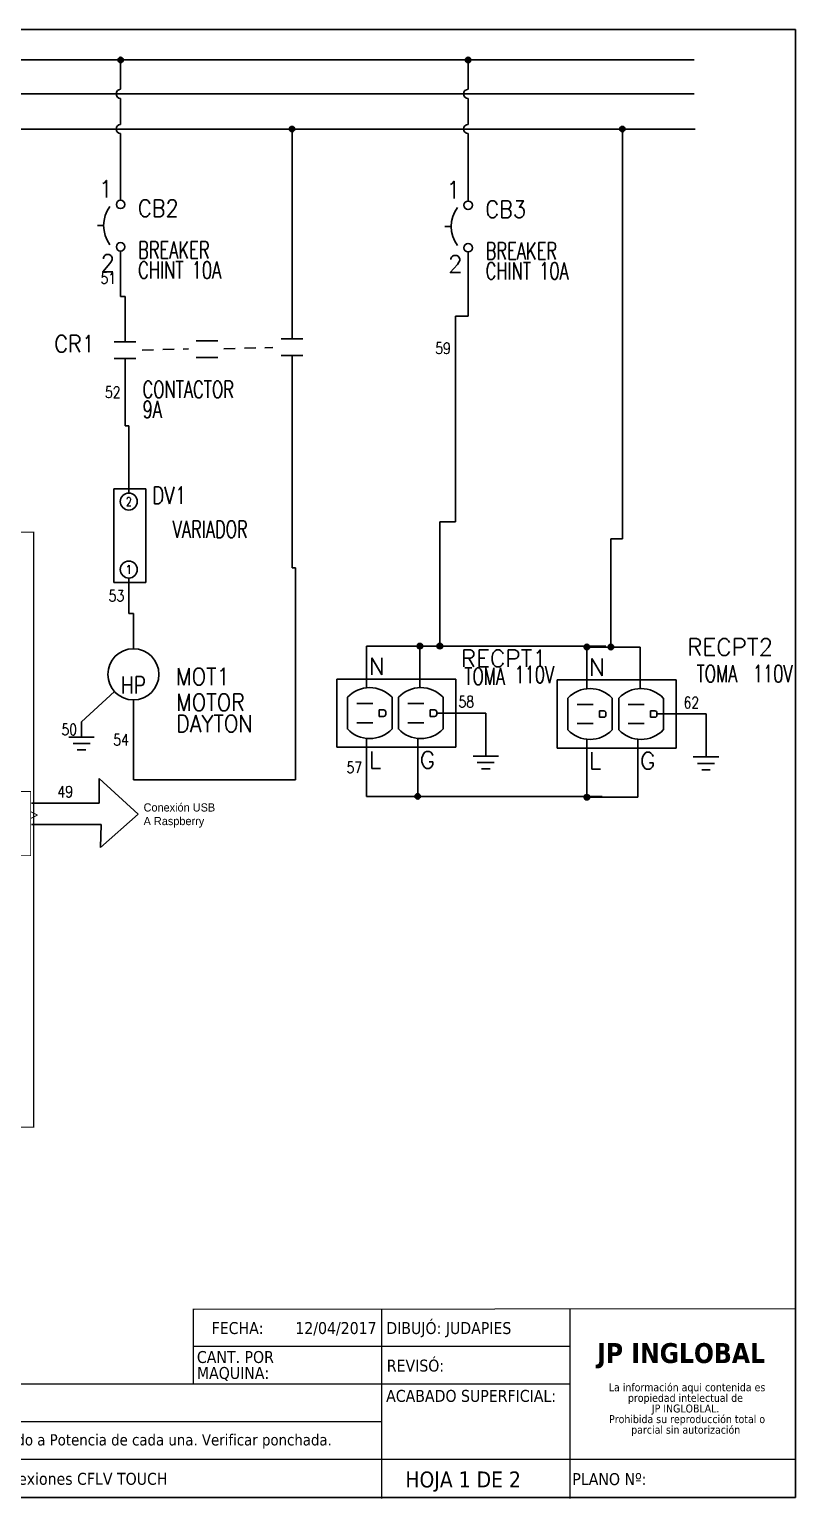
# Model space of a CAD drawing. Header units: inches. Extents: x 15 to 148, y 10 to 111.
# Drawn here: x 139.21 to 147.66, y 94.56 to 110.76 of the extents above; entities that cross this region are included whole.
import ezdxf
from ezdxf.enums import TextEntityAlignment as Align

# ---------------------------------------------------------------- set-up
doc = ezdxf.new("R2010")
doc.units = ezdxf.units.IN
doc.header["$MEASUREMENT"] = 0
doc.linetypes.add('CENTERX2', pattern=[20.32, 12.7, -2.54, 2.54, -2.54])
doc.linetypes.add('HIDDEN2', pattern=[0.1875, 0.125, -0.0625])
for name, color, linetype in [('BLK_12AWG', 7, 'Continuous'), ('CONTORNO', 179, 'Continuous'), ('DESC', 1, 'Continuous'), ('DESCCHILD', 20, 'Continuous'), ('LINK', 9, 'HIDDEN2'), ('MISC', 250, 'Continuous'), ('SYMS', 7, 'Continuous'), ('TAGS', 250, 'Continuous'), ('TERMS', 250, 'Continuous')]:
    doc.layers.add(name, color=color, linetype=linetype)
doc.layers.add('WIRENO', color=5, linetype='Continuous', true_color=0x0000ff)
doc.styles.add('SLDTEXTSTYLE0', font='tahoma.ttf')
doc.styles.add('SLDTEXTSTYLE1', font='')
doc.styles.add('WD', font='romans.shx')
doc.styles.get('SLDTEXTSTYLE1').set_extended_font_data('Tahoma', bold=True)

# ---------------------------------------------------------------- blocks, each defined once
blk = doc.blocks.new('SW_NOTE_2')
at = {"layer": 'CONTORNO', "color": 0, "char_height": 1.0583, "attachment_point": 2, "style": 'SLDTEXTSTYLE0'}
for s, insert in [('La información aqui contenida es ', (10.29, 1.34)), ('propiedad intelectual de', (10.08, -0.07)), ('JP INGLOBLAL.', (10.1, -1.48)), ('Prohibida su reproducción total o ', (10.3, -2.89)), ('parcial sin autorización', (10.12, -4.3))]:
    blk.add_mtext(s, dxfattribs=dict(at, insert=insert))
blk = doc.blocks.new('SW_NOTE_4')
at = {"color": 0, "linetype": 'Continuous', "lineweight": 0, "char_height": 1.587, "attachment_point": 1, "style": 'SLDTEXTSTYLE0'}
for s, insert in [('CANT. POR ', (0, 2.02)), ('MAQUINA:', (0, -0.1))]:
    blk.add_mtext(s, dxfattribs=dict(at, insert=insert))
blk = doc.blocks.new('VCB1')
at = {"linetype": 'HIDDEN2'}
blk.add_line((-0.171, 0), (-0.125, 0), dxfattribs=at)
for centre in [(0, 0.156), (0, -0.156)]:
    blk.add_circle(centre, 0.0312)
blk.add_arc((0.109, 0), 0.234, 143.1301, 216.8699)
at = {"style": 'WD'}
for tag, p, width in [('INST', (0.219, 0.388), 0.7), ('LOC', (0.219, 0.219), 0.7), ('TAG1', (0.127, 0.064), 0.9), ('XREF', (0.129, -0.09), 0.7), ('DESC1', (0.129, -0.242), 0.7), ('DESC2', (0.129, -0.389), 0.7)]:
    blk.add_attdef(tag, p, '', height=0.125, dxfattribs=dict(at, width=width))
at = {"linetype": 'Continuous', "style": 'WD'}
for tag, height, flags, p in [('TERM01', 0.125, 8, (-0.055, 0.207)), ('MFG', 0.01, 9, (-0.142, -0.088)), ('CAT', 0.01, 9, (-0.142, -0.073))]:
    blk.add_attdef(tag, text='', height=height, dxfattribs=dict(at, flags=flags)).set_placement(p, align=Align.RIGHT)
at = {"style": 'WD', "width": 0.7}
blk.add_attdef('RATING1', text='', height=0.125, dxfattribs=at).set_placement((-0.188, 0.062), align=Align.RIGHT)
at = {"color": 7, "style": 'WD', "flags": 1}
for tag, p in [('X2TERM01', (0, 0.188)), ('X8TERM02', (0, -0.188))]:
    blk.add_attdef(tag, p, '', height=0.0125, dxfattribs=at)
at = {"color": 7, "style": 'WD'}
for tag, p in [('X4LINK', (-0.25, 0)), ('X1LINK', (0, 0))]:
    blk.add_attdef(tag, p, '', height=0.01, dxfattribs=at)
at = {"linetype": 'Continuous', "style": 'WD', "flags": 9}
blk.add_attdef('ASSYCODE', text='', height=0.01, dxfattribs=at).set_placement((-0.153, -0.106), align=Align.CENTER)
at = {"style": 'WD', "flags": 9}
for tag, p in [('FAMILY', (-0.142, -0.036)), ('CONTACT', (-0.129, -0.129))]:
    blk.add_attdef(tag, text='', height=0.01, dxfattribs=at).set_placement(p, align=Align.RIGHT)
at = {"linetype": 'Continuous', "style": 'WD', "flags": 8}
blk.add_attdef('TERM02', text='', height=0.125, dxfattribs=at).set_placement((-0.041, -0.213), align=Align.TOP_RIGHT)
blk = doc.blocks.new('VMO12')
blk.add_circle((0, 0), 0.188)
at = {"linetype": 'Continuous', "style": 'WD', "flags": 8}
for tag, p in [('TERM01', (-0.031, 0.212)), ('TERM03', (-0.219, -0.135))]:
    blk.add_attdef(tag, text='', height=0.125, dxfattribs=at).set_placement(p, align=Align.RIGHT)
at = {"style": 'WD'}
for tag, p, width in [('INST', (0.318, 0.263), 0.7), ('LOC', (0.318, 0.094), 0.7), ('TAG1', (0.312, -0.079), 0.9), ('DESC1', (0.314, -0.268), 0.9), ('DESC2', (0.314, -0.424), 0.9), ('DESC3', (0.314, -0.581), 0.9), ('RATING3', (0.314, -0.737), 0.8), ('RATING4', (0.314, -0.893), 0.8), ('WDTAGALT', (0.312, -1.063), 0.7)]:
    blk.add_attdef(tag, p, '', height=0.125, dxfattribs=dict(at, width=width))
at = {"style": 'WD', "width": 0.8}
blk.add_attdef('RATING1', text='', height=0.125, dxfattribs=at).set_placement((0, 0), align=Align.CENTER)
at = {"linetype": 'Continuous', "style": 'WD', "flags": 9}
blk.add_attdef('ASSYCODE', text='', height=0.01, dxfattribs=at).set_placement((0, 0.125), align=Align.CENTER)
at = {"style": 'WD', "flags": 9}
blk.add_attdef('FAMILY', text='', height=0.01, dxfattribs=at).set_placement((-0.005, 0.17), align=Align.CENTER)
at = {"linetype": 'Continuous', "style": 'WD', "flags": 1}
for tag, p in [('MFG', (0, 0.14)), ('CAT', (0, 0.159))]:
    blk.add_attdef(tag, text='', height=0.01, dxfattribs=at).set_placement(p, align=Align.MIDDLE)
at = {"color": 7, "style": 'WD', "flags": 1}
for tag, p in [('X2TERM01', (0, 0.188)), ('X8TERM02', (0, -0.188))]:
    blk.add_attdef(tag, p, '', height=0.0125, dxfattribs=at)
at = {"style": 'WD', "width": 0.8}
blk.add_attdef('RATING2', text='', height=0.125, dxfattribs=at).set_placement((0, -0.016), align=Align.TOP_CENTER)
at = {"linetype": 'Continuous', "style": 'WD', "flags": 8}
blk.add_attdef('TERM02', text='', height=0.125, dxfattribs=at).set_placement((-0.031, -0.209), align=Align.TOP_RIGHT)
at = {"style": 'WD', "flags": 1}
blk.add_attdef('X0TERM03', (-0.138, -0.127), '', height=0.0125, dxfattribs=at)
blk = doc.blocks.new('VCN1RDUP')
for p, q in [((-0.219, 0.25), (-0.219, -0.25)), ((0.656, 0.25), (-0.219, 0.25)), ((0.656, -0.25), (0.656, 0.25)), ((-0.14, 0.117), (-0.14, -0.117)), ((0.187, 0.117), (0.187, -0.117)), ((0.235, 0.117), (0.235, -0.117)), ((0.562, 0.117), (0.562, -0.117)), ((-0.071, 0.07), (0.046, 0.07)), ((0.093, -0.024), (0.093, 0.023)), ((0.093, 0.023), (0.125, 0.023)), ((0.14, 0.008), (0.14, -0.009)), ((0.304, 0.07), (0.421, 0.07)), ((0.468, -0.024), (0.468, 0.023)), ((0.468, 0.023), (0.5, 0.023)), ((0.515, 0.008), (0.515, -0.009)), ((-0.071, -0.071), (0.046, -0.071)), ((0.125, -0.024), (0.093, -0.024)), ((0.304, -0.071), (0.421, -0.071)), ((0.5, -0.024), (0.468, -0.024)), ((-0.219, -0.25), (0.656, -0.25))]:
    blk.add_line(p, q)
for centre, radius, start, end in [((0.023, -0.039), 0.226, 43.6028, 136.3972), ((0.398, -0.039), 0.226, 43.6028, 136.3972), ((0.125, 0.008), 0.015, 0, 90), ((0.5, 0.008), 0.015, 0, 90), ((0.125, -0.009), 0.015, 270, 0), ((0.5, -0.009), 0.015, 270, 0), ((0.023, 0.039), 0.226, 223.6028, 316.3972), ((0.398, 0.039), 0.226, 223.6028, 316.3972)]:
    blk.add_arc(centre, radius, start, end)
at = {"style": 'WD'}
for tag, width, p in [('INST', 0.7, (-0.281, 0.577)), ('LOC', 0.7, (-0.281, 0.408)), ('DESC1', 0.7, (-0.281, 0.252)), ('DESC2', 0.7, (-0.281, 0.095)), ('RATING1', 0.9, (-0.281, -0.061))]:
    blk.add_attdef(tag, text='', height=0.125, dxfattribs=dict(at, width=width)).set_placement(p, align=Align.RIGHT)
at = {"linetype": 'Continuous', "style": 'WD', "flags": 8}
for tag, p in [('TERM02', (0.016, 0.281)), ('TERM05', (0.391, 0.281)), ('TERM06', (0.587, 0.08))]:
    blk.add_attdef(tag, p, '', height=0.125, dxfattribs=at)
at = {"style": 'WD', "flags": 9}
blk.add_attdef('FAMILY', (-0.152, 0.205), '', height=0.01, rotation=90, dxfattribs=at)
at = {"linetype": 'Continuous', "style": 'WD', "flags": 9}
for tag, p in [('CAT', (-0.108, 0.23)), ('MFG', (-0.089, 0.228)), ('ASSYCODE', (-0.071, 0.23))]:
    blk.add_attdef(tag, text='', height=0.01, rotation=90, dxfattribs=at).set_placement(p, align=Align.CENTER)
at = {"style": 'WD', "flags": 1}
for tag, p in [('X2TERM02', (0, 0.188)), ('X2TERM05', (0.375, 0.188)), ('X1TERM03', (0.14, 0)), ('X1TERM06', (0.515, 0)), ('X8TERM01', (0, -0.188)), ('X8TERM04', (0.375, -0.188))]:
    blk.add_attdef(tag, p, '', height=0.0125, dxfattribs=at)
at = {"style": 'WD'}
blk.add_attdef('TAG1', text='', height=0.125, dxfattribs=at).set_placement((-0.281, -0.217), align=Align.RIGHT)
at = {"linetype": 'Continuous', "style": 'WD', "flags": 8}
for tag, p in [('TERM01', (0.016, -0.281)), ('TERM04', (0.391, -0.281))]:
    blk.add_attdef(tag, text='', height=0.125, dxfattribs=at).set_placement(p, align=Align.TOP_LEFT)
blk = doc.blocks.new('VGND2')
for p, q in [((0.09375, 0), (-0.09375, 0)), ((-0.0625, -0.046875), (0.0625, -0.046875)), ((-0.03125, -0.09375), (0.03125, -0.09375))]:
    blk.add_line(p, q)
at = {"style": 'WD', "flags": 1}
blk.add_attdef('X2TERM01', (0, 0), '', height=0.01, dxfattribs=at)
blk = doc.blocks.new('WDDOT')
for radius in [0.03, 0.0187, 0.00929]:
    blk.add_circle((0, 0), radius)
blk = doc.blocks.new('VDV1T6')
for p, q in [((-0.109, 0.344), (-0.109, -0.344)), ((0.125, 0.344), (-0.109, 0.344)), ((0.125, -0.344), (0.125, 0.344)), ((-0.109, -0.344), (0.125, -0.344))]:
    blk.add_line(p, q)
for centre in [(0, 0.25), (0, -0.25)]:
    blk.add_circle(centre, 0.0625)
at = {"style": 'WD'}
for tag, p, width in [('INST', (0.177, 0.559), 0.7), ('LOC', (0.177, 0.39), 0.7), ('TAG1', (0.172, 0.234), 0.8), ('DESC1', (0.172, 0.077), 0.7), ('DESC2', (0.172, -0.079), 0.7), ('RATING1', (0.188, -0.235), 0.7), ('RATING2', (0.188, -0.391), 0.7), ('XREF', (0.172, -0.548), 0.7)]:
    blk.add_attdef(tag, p, '', height=0.125, dxfattribs=dict(at, width=width))
at = {"style": 'WD', "flags": 1}
for tag, p in [('X2TERM02', (0, 0.312)), ('X4TERM02', (-0.062, 0.25)), ('X1TERM02', (0.062, 0.25)), ('X4TERM01', (-0.062, -0.25)), ('X8TERM01', (0, -0.312)), ('X1TERM01', (0.062, -0.25))]:
    blk.add_attdef(tag, p, '', height=0.0125, dxfattribs=at)
at = {"linetype": 'Continuous', "style": 'WD', "width": 0.8, "flags": 8}
for tag, p in [('TERM02', (0, 0.25)), ('TERM01', (0, -0.25))]:
    blk.add_attdef(tag, text='', height=0.0625, dxfattribs=at).set_placement(p, align=Align.MIDDLE)
at = {"linetype": 'Continuous', "style": 'WD', "flags": 9}
blk.add_attdef('ASSYCODE', text='', height=0.01, dxfattribs=at).set_placement((0.203, -0.109), align=Align.CENTER)
at = {"style": 'WD', "flags": 9}
blk.add_attdef('FAMILY', text='', height=0.01, dxfattribs=at).set_placement((0.198, -0.065), align=Align.CENTER)
at = {"linetype": 'Continuous', "style": 'WD', "flags": 1}
for tag, p in [('MFG', (0.203, -0.094)), ('CAT', (0.203, -0.075))]:
    blk.add_attdef(tag, text='', height=0.01, dxfattribs=at).set_placement(p, align=Align.MIDDLE)
blk = doc.blocks.new('WD_WNV')
at = {"linetype": 'Continuous', "style": 'WD', "width": 0.8}
blk.add_attdef('WIRENO', text='', height=0.125, dxfattribs=at).set_placement((-0.05, 0), align=Align.MIDDLE_RIGHT)
at = {"style": 'WD', "flags": 1}
for tag, p in [('W01USER', (-0.062, 0.094)), ('W02USER', (-0.062, 0.086)), ('W03USER', (-0.062, 0.078)), ('W04USER', (-0.062, 0.07)), ('W05USER', (-0.062, 0.062)), ('W06USER', (-0.062, 0.055)), ('W07USER', (-0.062, 0.047)), ('W08USER', (-0.062, 0.039)), ('W09USER', (-0.062, 0.031)), ('W10USER', (-0.062, 0.023))]:
    blk.add_attdef(tag, text='', height=0.005, dxfattribs=at).set_placement(p, align=Align.CENTER)
blk = doc.blocks.new('WD_WNH')
at = {"linetype": 'Continuous', "style": 'WD', "width": 0.8}
blk.add_attdef('WIRENO', text='', height=0.125, dxfattribs=at).set_placement((0, 0.062), align=Align.CENTER)
at = {"style": 'WD', "flags": 1}
for tag, p in [('W01USER', (0, 0.078)), ('W02USER', (0, 0.07)), ('W03USER', (0, 0.062)), ('W04USER', (0, 0.055)), ('W05USER', (0, 0.047)), ('W06USER', (0, 0.039)), ('W07USER', (0, 0.031)), ('W08USER', (0, 0.023)), ('W09USER', (0, 0.016)), ('W10USER', (0, 0.008))]:
    blk.add_attdef(tag, text='', height=0.005, dxfattribs=at).set_placement(p, align=Align.CENTER)
blk = doc.blocks.new('VCR21')
at = {"linetype": 'Continuous'}
for p, q in [((-0.08, 0.062), (0.08, 0.062)), ((-0.08, -0.062), (0.08, -0.062))]:
    blk.add_line(p, q, dxfattribs=at)
at = {"style": 'WD'}
for tag, p, width in [('INST', (0.125, 0.279), 0.7), ('LOC', (0.125, 0.109), 0.7), ('TAG2', (0.127, -0.045), 0.9), ('XREF', (0.129, -0.199), 0.7), ('DESC1', (0.129, -0.351), 0.7), ('DESC2', (0.129, -0.499), 0.7), ('DESC3', (0.129, -0.646), 0.7)]:
    blk.add_attdef(tag, p, '', height=0.125, dxfattribs=dict(at, width=width))
at = {"linetype": 'Continuous', "style": 'WD', "width": 0.9, "flags": 8}
blk.add_attdef('TERM01', text='', height=0.125, dxfattribs=at).set_placement((-0.031, 0.125), align=Align.RIGHT)
at = {"style": 'WD'}
for tag, p, flags in [('FAMILY', (-0.181, 0.003), 9), ('CONTACT', (-0.181, -0.014), 1)]:
    blk.add_attdef(tag, p, '', height=0.01, dxfattribs=dict(at, flags=flags))
at = {"color": 7, "style": 'WD'}
for tag, p in [('X4LINK', (-0.141, 0)), ('X1LINK', (0.125, 0))]:
    blk.add_attdef(tag, p, '', height=0.01, dxfattribs=at)
at = {"color": 7, "style": 'WD', "flags": 1}
for tag, p in [('X2TERM01', (0, 0.062)), ('X8TERM02', (0, -0.062))]:
    blk.add_attdef(tag, p, '', height=0.0125, dxfattribs=at)
at = {"linetype": 'Continuous', "style": 'WD', "width": 0.9, "flags": 8}
blk.add_attdef('TERM02', text='', height=0.125, dxfattribs=at).set_placement((-0.031, -0.125), align=Align.TOP_RIGHT)
blk = doc.blocks.new('Tarjee')
for points, const_width in [([(132.102, 99.156), (137.495, 99.156), (137.495, 103.529), (132.102, 103.529), (132.102, 99.156)], 0.008), ([(137.473, 101.151), (137.473, 101.622), (136.823, 101.622), (136.823, 101.151), (137.473, 101.151)], 0.006), ([(137.473, 101.474), (137.523, 101.449)], 0.006), ([(137.473, 101.424), (137.523, 101.449)], 0.006)]:
    blk.add_lwpolyline(points, dxfattribs=dict(const_width=const_width))

msp = doc.modelspace()

# ---------------------------------------------------------------- linework, layer by layer
at = {"color": 7, "linetype": 'Continuous'}
for p, q in [((147.66, 110.759), (126.91, 110.759)), ((147.66, 94.574), (147.66, 110.759)), ((126.91, 94.574), (147.66, 94.574))]:
    msp.add_line(p, q, dxfattribs=at)
at = {"color": 7, "linetype": 'CENTERX2', "lineweight": 0}
for p in [(147.66, 97.991), (136.867, 94.574)]:
    msp.add_line(p, (147.66, 94.574), dxfattribs=at)
at = {"color": 7, "linetype": 'Continuous', "lineweight": 0}
for p, q in [((141.02, 96.655), (141.02, 95.825)), ((147.66, 96.655), (141.029, 96.646)), ((143.095, 96.655), (143.095, 94.563)), ((145.17, 96.655), (145.17, 94.565)), ((145.17, 96.24), (141.016, 96.239)), ((145.17, 95.825), (136.87, 95.825)), ((143.095, 95.41), (136.87, 95.41)), ((147.66, 94.995), (136.87, 94.995))]:
    msp.add_line(p, q, dxfattribs=at)
at = {"layer": 'BLK_12AWG'}
for p, q in [((132.513, 110.422), (146.543, 110.422)), ((140.219, 110.098), (140.219, 110.422)), ((144.05, 110.098), (144.05, 110.422)), ((132.498, 110.048), (146.543, 110.048)), ((140.219, 109.71), (140.219, 109.998)), ((144.05, 109.71), (144.05, 109.998)), ((132.546, 109.66), (146.551, 109.66)), ((142.109, 107.35), (142.109, 109.66)), ((145.75, 106.923), (145.75, 109.66)), ((140.219, 108.878), (140.219, 109.61)), ((144.05, 108.867), (144.05, 109.61)), ((140.219, 107.816), (140.219, 108.315)), ((144.05, 108.305), (144.05, 107.597)), ((140.268, 107.816), (140.219, 107.816)), ((140.268, 107.317), (140.268, 107.816)), ((144.05, 107.597), (143.909, 107.597)), ((143.909, 107.597), (143.909, 106.89)), ((140.268, 107.129), (140.268, 106.389)), ((142.109, 104.825), (142.109, 107.163)), ((145.75, 106.736), (145.75, 106.923)), ((143.909, 106.703), (143.909, 106.89)), ((145.75, 105.143), (145.75, 106.736)), ((143.909, 105.331), (143.909, 106.703)), ((140.268, 106.389), (140.309, 106.389)), ((140.309, 106.389), (140.309, 105.648)), ((143.738, 103.96), (143.738, 105.331)), ((143.738, 105.331), (143.909, 105.331)), ((145.624, 103.95), (145.624, 105.143)), ((145.624, 105.143), (145.75, 105.143)), ((142.146, 104.825), (142.109, 104.825)), ((142.146, 102.488), (142.146, 104.825)), ((140.309, 104.71), (140.309, 104.32)), ((140.309, 104.32), (140.36, 104.32)), ((140.36, 104.32), (140.36, 103.93)), ((142.931, 103.503), (142.931, 103.96)), ((142.931, 103.96), (143.518, 103.96)), ((143.518, 103.96), (143.518, 103.503)), ((143.518, 103.96), (145.567, 103.96)), ((145.359, 103.493), (145.359, 103.95)), ((145.359, 103.95), (145.946, 103.95)), ((145.946, 103.95), (145.946, 103.493)), ((140.153, 103.459), (139.788, 103.126)), ((140.36, 103.368), (140.36, 102.488)), ((143.704, 103.222), (144.245, 103.222)), ((144.245, 103.222), (144.245, 102.748)), ((146.132, 103.212), (146.673, 103.212)), ((146.673, 103.212), (146.673, 102.738)), ((139.788, 103.126), (139.788, 102.956)), ((142.931, 102.941), (142.931, 102.304)), ((143.494, 102.304), (143.494, 102.941)), ((145.359, 102.931), (145.359, 102.295)), ((145.921, 102.295), (145.921, 102.931)), ((139.981, 102.23), (139.981, 102.5)), ((139.981, 102.5), (140.414, 102.106)), ((140.36, 102.488), (142.146, 102.488)), ((139.235, 102.23), (139.981, 102.23)), ((142.931, 102.304), (143.494, 102.304)), ((143.494, 102.304), (145.528, 102.304)), ((145.359, 102.295), (145.921, 102.295)), ((140.414, 102.106), (139.997, 101.739)), ((140.003, 101.993), (139.235, 101.993)), ((139.997, 101.739), (140.003, 101.993))]:
    msp.add_line(p, q, dxfattribs=at)
for centre in [(140.219, 110.048), (144.05, 110.048), (140.219, 109.66), (144.05, 109.66)]:
    msp.add_arc(centre, 0.05, 90, 270, dxfattribs=at)
at = {"layer": 'LINK'}
for points in [[(140.458, 107.222), (140.968, 107.237)], [(141.358, 107.237), (141.898, 107.252)]]:
    msp.add_lwpolyline(points, dxfattribs=at)

# ---------------------------------------------------------------- block references
at = {"color": 7, "linetype": 'Continuous', "lineweight": 0, "xscale": 0.083, "yscale": 0.083, "zscale": 0.083}
msp.add_blockref('SW_NOTE_4', (141.06, 96.022), dxfattribs=at)
at = {"layer": 'BLK_12AWG', "xscale": 1.5, "yscale": 1.5, "zscale": 1.5}
msp.add_blockref('Tarjee', (-66.982, -50.076), dxfattribs=at)
at = {"layer": 'CONTORNO', "color": 7, "xscale": 0.083, "yscale": 0.083, "zscale": 0.083}
msp.add_blockref('SW_NOTE_2', (145.609, 95.723), dxfattribs=at)
at = {"layer": 'SYMS'}
for p in [(140.219, 110.422), (144.05, 110.422), (142.109, 109.66), (145.75, 109.66), (143.518, 103.96), (143.738, 103.96), (145.359, 103.95), (145.624, 103.95), (143.494, 102.304), (145.359, 102.295)]:
    msp.add_blockref('WDDOT', p, dxfattribs=at)
ref = msp.add_blockref('VCB1', (140.219, 108.596), dxfattribs=dict(at, xscale=1.5, yscale=1.5, zscale=1.5))
ref.add_attrib('DESC2', 'CHINT 10A', (140.412, 108.012), dxfattribs={"layer": 'DESC', "height": 0.1875, "style": 'WD', "width": 0.7})
ref.add_attrib('DESC1', 'BREAKER', (140.412, 108.233), dxfattribs={"layer": 'DESC', "height": 0.1875, "style": 'WD', "width": 0.7})
ref.add_attrib('TAG1', 'CB2', (140.41, 108.693), dxfattribs={"layer": 'TAGS', "height": 0.1875, "style": 'WD', "width": 0.9})
ref.add_attrib('TERM02', '2', dxfattribs={"layer": 'TERMS', "linetype": 'Continuous', "height": 0.188, "style": 'WD', "flags": 8}).set_placement((140.158, 108.276), align=Align.TOP_RIGHT)
ref.add_attrib('TERM01', '1', dxfattribs={"layer": 'TERMS', "linetype": 'Continuous', "height": 0.188, "style": 'WD', "flags": 8}).set_placement((140.137, 108.906), align=Align.RIGHT)
ref = msp.add_blockref('VCB1', (144.05, 108.586), dxfattribs=dict(at, xscale=1.5, yscale=1.5, zscale=1.5))
ref.add_attrib('DESC2', 'CHINT 10A', (144.243, 108.002), dxfattribs={"layer": 'DESC', "height": 0.1875, "style": 'WD', "width": 0.7})
ref.add_attrib('DESC1', 'BREAKER', (144.243, 108.223), dxfattribs={"layer": 'DESC', "height": 0.1875, "style": 'WD', "width": 0.7})
ref.add_attrib('TAG1', 'CB3', (144.24, 108.682), dxfattribs={"layer": 'TAGS', "height": 0.1875, "style": 'WD', "width": 0.9})
ref.add_attrib('TERM02', '2', dxfattribs={"layer": 'TERMS', "linetype": 'Continuous', "height": 0.188, "style": 'WD', "flags": 8}).set_placement((143.989, 108.266), align=Align.TOP_RIGHT)
ref.add_attrib('TERM01', '1', dxfattribs={"layer": 'TERMS', "linetype": 'Continuous', "height": 0.188, "style": 'WD', "flags": 8}).set_placement((143.968, 108.896), align=Align.RIGHT)
ref = msp.add_blockref('VCR21', (140.268, 107.223), dxfattribs=dict(at, xscale=1.5, yscale=1.5, zscale=1.5))
ref.add_attrib('DESC2', '9A', (140.461, 106.475), dxfattribs={"layer": 'DESCCHILD', "height": 0.1875, "style": 'WD', "width": 0.7})
ref.add_attrib('DESC1', 'CONTACTOR', (140.461, 106.696), dxfattribs={"layer": 'DESCCHILD', "height": 0.1875, "style": 'WD', "width": 0.7})
ref.add_attrib('TAG2', 'CR1', (139.487, 107.199), dxfattribs={"layer": 'TAGS', "height": 0.1875, "style": 'WD', "width": 0.9})
at = {"layer": 'SYMS', "xscale": 1.5, "yscale": 1.5, "zscale": 1.5}
for name, p in [('VCR21', (141.172, 107.234)), ('VCR21', (142.109, 107.256)), ('VGND2', (139.788, 102.956)), ('VGND2', (144.245, 102.748)), ('VGND2', (146.673, 102.738))]:
    msp.add_blockref(name, p, dxfattribs=at)
at = {"layer": 'SYMS'}
ref = msp.add_blockref('VDV1T6', (140.309, 105.179), dxfattribs=dict(at, xscale=1.5, yscale=1.5, zscale=1.5))
ref.add_attrib('DESC1', 'VARIADOR', (140.793, 105.155), dxfattribs={"layer": 'DESC', "height": 0.1875, "style": 'WD', "width": 0.7})
ref.add_attrib('TERM02', '2', dxfattribs={"layer": 'TERMS', "linetype": 'Continuous', "height": 0.0938, "style": 'WD', "width": 0.8, "flags": 8}).set_placement((140.309, 105.554), align=Align.MIDDLE)
ref.add_attrib('TERM01', '1', dxfattribs={"layer": 'TERMS', "linetype": 'Continuous', "height": 0.0938, "style": 'WD', "width": 0.8, "flags": 8}).set_placement((140.309, 104.804), align=Align.MIDDLE)
ref.add_attrib('TAG1', 'DV1', (140.566, 105.529), dxfattribs={"layer": 'TAGS', "height": 0.1875, "style": 'WD', "width": 0.8})
ref = msp.add_blockref('VCN1RDUP', (145.359, 103.212), dxfattribs=dict(at, xscale=1.5, yscale=1.5, zscale=1.5))
ref.add_attrib('TERM04', 'G', dxfattribs={"layer": 'TERMS', "linetype": 'Continuous', "height": 0.188, "style": 'WD', "flags": 8}).set_placement((145.945, 102.79), align=Align.TOP_LEFT)
ref.add_attrib('TERM01', 'L', dxfattribs={"layer": 'TERMS', "linetype": 'Continuous', "height": 0.188, "style": 'WD', "flags": 8}).set_placement((145.382, 102.79), align=Align.TOP_LEFT)
ref.add_attrib('TERM02', 'N', (145.382, 103.634), dxfattribs={"layer": 'TERMS', "linetype": 'Continuous', "height": 0.188, "style": 'WD', "flags": 8})
ref.add_attrib('DESC2', '110V', dxfattribs={"layer": 'DESC', "height": 0.1875, "style": 'WD', "width": 0.7}).set_placement((147.627, 103.563), align=Align.RIGHT)
ref.add_attrib('DESC1', 'TOMA', dxfattribs={"layer": 'DESC', "height": 0.1875, "style": 'WD', "width": 0.7}).set_placement((147.019, 103.563), align=Align.RIGHT)
ref.add_attrib('TAG1', 'RECPT2', dxfattribs={"layer": 'TAGS', "height": 0.1875, "style": 'WD'}).set_placement((147.412, 103.856), align=Align.RIGHT)
ref = msp.add_blockref('VMO12', (140.36, 103.649), dxfattribs=dict(at, xscale=1.5, yscale=1.5, zscale=1.5))
ref.add_attrib('RATING2', 'HP', dxfattribs={"layer": 'MISC', "height": 0.1875, "style": 'WD', "width": 0.8}).set_placement((140.36, 103.624), align=Align.TOP_CENTER)
ref.add_attrib('DESC1', 'MOTOR', (140.83, 103.247), dxfattribs={"layer": 'DESC', "height": 0.1875, "style": 'WD', "width": 0.9})
ref.add_attrib('DESC2', 'DAYTON', (140.83, 103.012), dxfattribs={"layer": 'DESC', "height": 0.1875, "style": 'WD', "width": 0.9})
ref.add_attrib('TAG1', 'MOT1', (140.829, 103.531), dxfattribs={"layer": 'TAGS', "height": 0.1875, "style": 'WD', "width": 0.9})
ref = msp.add_blockref('VCN1RDUP', (142.931, 103.222), dxfattribs=dict(at, xscale=1.5, yscale=1.5, zscale=1.5))
ref.add_attrib('TERM04', 'G', dxfattribs={"layer": 'TERMS', "linetype": 'Continuous', "height": 0.188, "style": 'WD', "flags": 8}).set_placement((143.517, 102.8), align=Align.TOP_LEFT)
ref.add_attrib('TERM01', 'L', dxfattribs={"layer": 'TERMS', "linetype": 'Continuous', "height": 0.188, "style": 'WD', "flags": 8}).set_placement((142.955, 102.8), align=Align.TOP_LEFT)
ref.add_attrib('TERM02', 'N', (142.955, 103.644), dxfattribs={"layer": 'TERMS', "linetype": 'Continuous', "height": 0.188, "style": 'WD', "flags": 8})
ref.add_attrib('DESC2', '110V', dxfattribs={"layer": 'DESC', "height": 0.1875, "style": 'WD', "width": 0.7}).set_placement((144.999, 103.553), align=Align.RIGHT)
ref.add_attrib('DESC1', 'TOMA', dxfattribs={"layer": 'DESC', "height": 0.1875, "style": 'WD', "width": 0.7}).set_placement((144.458, 103.533), align=Align.RIGHT)
ref.add_attrib('TAG1', 'RECPT1', dxfattribs={"layer": 'TAGS', "height": 0.1875, "style": 'WD'}).set_placement((144.918, 103.731), align=Align.RIGHT)
at = {"layer": 'WIRENO'}
ref = msp.add_blockref('WD_WNV', (140.219, 108.016), dxfattribs=at)
ref.add_attrib('WIRENO', '51', dxfattribs={"linetype": 'Continuous', "height": 0.125, "style": 'WD', "width": 0.8}).set_placement((140.169, 108.016), align=Align.MIDDLE_RIGHT)
ref = msp.add_blockref('WD_WNV', (143.909, 107.244), dxfattribs=at)
ref.add_attrib('WIRENO', '59', dxfattribs={"linetype": 'Continuous', "height": 0.125, "style": 'WD', "width": 0.8}).set_placement((143.859, 107.244), align=Align.MIDDLE_RIGHT)
ref = msp.add_blockref('WD_WNV', (140.268, 106.759), dxfattribs=at)
ref.add_attrib('WIRENO', '52', dxfattribs={"linetype": 'Continuous', "height": 0.125, "style": 'WD', "width": 0.8}).set_placement((140.218, 106.759), align=Align.MIDDLE_RIGHT)
ref = msp.add_blockref('WD_WNV', (140.309, 104.515), dxfattribs=at)
ref.add_attrib('WIRENO', '53', dxfattribs={"linetype": 'Continuous', "height": 0.125, "style": 'WD', "width": 0.8}).set_placement((140.259, 104.515), align=Align.MIDDLE_RIGHT)
ref = msp.add_blockref('WD_WNH', (144.029, 103.222), dxfattribs=at)
ref.add_attrib('WIRENO', '58', dxfattribs={"linetype": 'Continuous', "height": 0.125, "style": 'WD', "width": 0.8}).set_placement((144.029, 103.285), align=Align.CENTER)
ref = msp.add_blockref('WD_WNH', (146.511, 103.212), dxfattribs=at)
ref.add_attrib('WIRENO', '62', dxfattribs={"linetype": 'Continuous', "height": 0.125, "style": 'WD', "width": 0.8}).set_placement((146.511, 103.275), align=Align.CENTER)
ref = msp.add_blockref('WD_WNV', (139.788, 103.041), dxfattribs=at)
ref.add_attrib('WIRENO', '50', dxfattribs={"linetype": 'Continuous', "height": 0.125, "style": 'WD', "width": 0.8}).set_placement((139.738, 103.041), align=Align.MIDDLE_RIGHT)
ref = msp.add_blockref('WD_WNV', (140.36, 102.928), dxfattribs=at)
ref.add_attrib('WIRENO', '54', dxfattribs={"linetype": 'Continuous', "height": 0.125, "style": 'WD', "width": 0.8}).set_placement((140.31, 102.928), align=Align.MIDDLE_RIGHT)
ref = msp.add_blockref('WD_WNV', (142.931, 102.622), dxfattribs=at)
ref.add_attrib('WIRENO', '57', dxfattribs={"linetype": 'Continuous', "height": 0.125, "style": 'WD', "width": 0.8}).set_placement((142.881, 102.622), align=Align.MIDDLE_RIGHT)
ref = msp.add_blockref('WD_WNH', (139.608, 102.23), dxfattribs=at)
ref.add_attrib('WIRENO', '49', dxfattribs={"linetype": 'Continuous', "height": 0.125, "style": 'WD', "width": 0.8}).set_placement((139.608, 102.293), align=Align.CENTER)

# ---------------------------------------------------------------- texts
at = {"color": 7, "linetype": 'Continuous', "lineweight": 0, "attachment_point": 1, "style": 'SLDTEXTSTYLE0'}
for s, insert, char_height in [('\\pi-0.39529,l0.52705,t1.0541;FECHA:^I12/04/2017', (141.091, 96.509), 0.13176), ('REVISÓ:', (143.153, 96.095), 0.1318), ('Realizar conexiones de acuerdo a Potencia de cada una. Verificar ponchada.', (136.909, 95.273), 0.1245), ('\\pi-0.39529,l0.52705,t1.0541;NOMBRE:^IDiagrama Conexiones CFLV TOUCH', (136.92, 94.847), 0.13176), ('HOJA 1 DE 2', (143.358, 94.862), 0.17568), ('PLANO Nº:', (145.199, 94.844), 0.1318)]:
    msp.add_mtext(s, dxfattribs=dict(at, insert=insert, char_height=char_height))
at = {"layer": 'BLK_12AWG', "insert": (140.472, 102.227), "char_height": 0.09, "attachment_point": 1}
msp.add_mtext_dynamic_manual_height_columns('Conexión USB\\PA Raspberry', width=1.43396, gutter_width=0.05, heights=[0], dxfattribs=at)
at = {"layer": 'CONTORNO', "color": 7, "char_height": 0.13176, "attachment_point": 1, "style": 'SLDTEXTSTYLE0'}
for s, insert in [('DIBUJÓ: JUDAPIES', (143.148, 96.509)), ('ACABADO SUPERFICIAL:', (143.146, 95.761))]:
    msp.add_mtext(s, dxfattribs=dict(at, insert=insert))
at = {"layer": 'CONTORNO', "insert": (145.472, 96.277), "char_height": 0.2196, "attachment_point": 1, "style": 'SLDTEXTSTYLE1'}
msp.add_mtext('JP INGLOBAL', dxfattribs=at)

doc.saveas('drawing.dxf')
